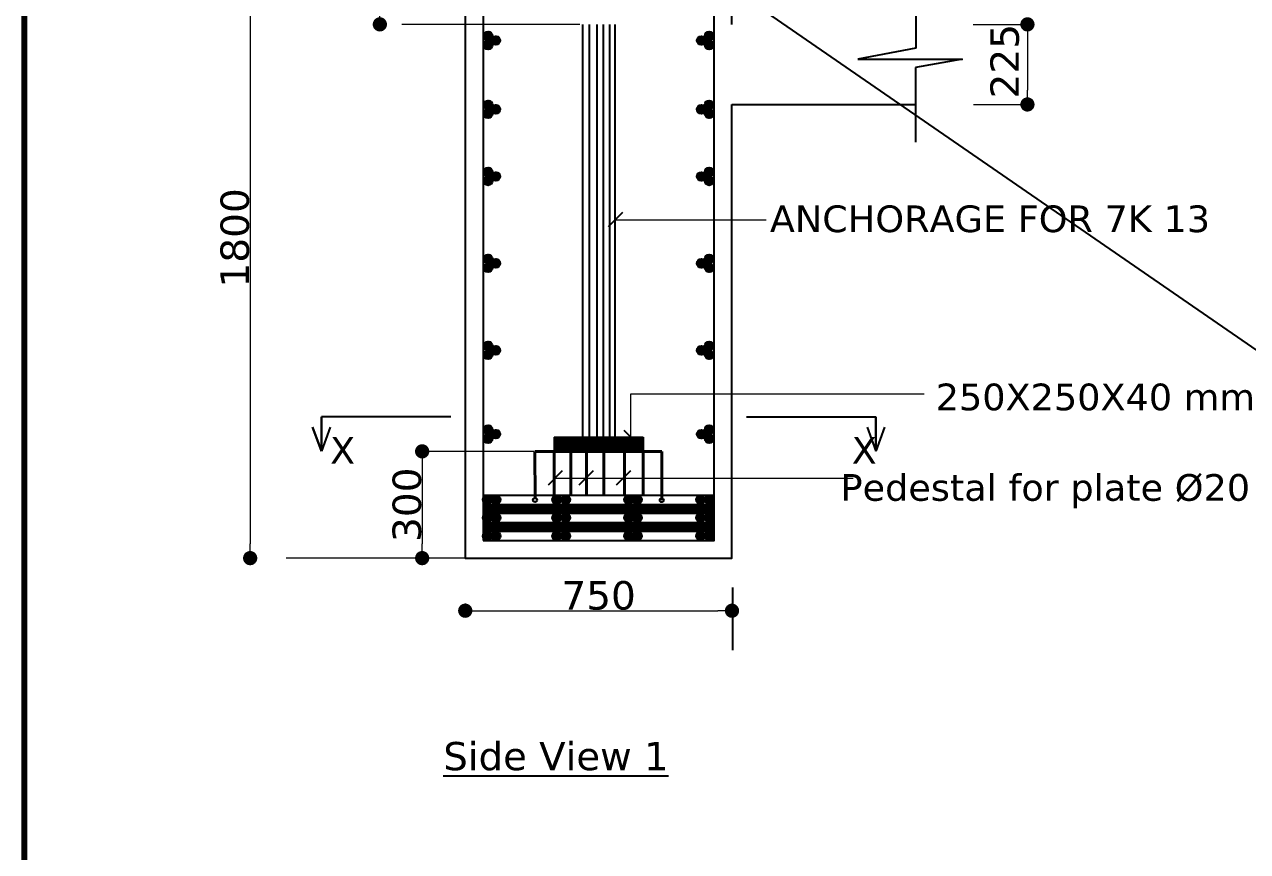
# Model space of a CAD drawing. Header units: millimetres. Extents: x 1231188 to 3899118, y -5478610 to -489530.
# Drawn here: x 2712383 to 2716682, y -2845229 to -2842324 of the extents above; entities that cross this region are included whole.
import ezdxf

# ---------------------------------------------------------------- set-up
doc = ezdxf.new("R2010")
doc.units = ezdxf.units.MM
doc.header["$LTSCALE"] = 25
doc.header["$MEASUREMENT"] = 0
doc.header["$PDMODE"] = 3
doc.linetypes.add('DASHED2', pattern=[0.375, 0.25, -0.125])
doc.layers.get('0').update_dxf_attribs({"lineweight": 13})
doc.layers.get('Defpoints').update_dxf_attribs({"color": 230, "lineweight": 9})
doc.layers.add('Boundary', color=241, linetype='Continuous', lineweight=80)
doc.layers.add('COLUMN', color=1, linetype='Continuous', lineweight=25)
doc.styles.add('swis lt cn bt', font='verdana.ttf')
doc.dimstyles.new('meter', dxfattribs={"dimtxt": 150, "dimasz": 5, "dimexe": 3, "dimexo": 4, "dimgap": 1, "dimtad": 1, "dimdec": 0, "dimzin": 0, "dimdsep": 46, "dimtxsty": 'swis lt cn bt', "dimblk": 'OBLIQUE', "dimcen": 3, "dimdle": 3, "dimclrd": 8, "dimclre": 8, "dimclrt": 7, "dimadec": 0, "dimazin": 0, "dimtfac": 1, "dimtdec": 0, "dimtofl": 0, "dimtmove": 1, "dimatfit": 2, "dimldrblk": 'OBLIQUE', "dimfxl": 1, "dimtolj": 1, "dimtzin": 0, "dimlwd": 9, "dimlwe": 9, "dimarcsym": 0})

# ---------------------------------------------------------------- blocks, each defined once
blk = doc.blocks.new('_Dot')
at = {"color": 0, "lineweight": -2}
blk.add_line((-0.5, 0), (-1, 0), dxfattribs=at)
at = {"color": 0, "const_width": 0.5}
blk.add_lwpolyline([(-0.25, 0, 1), (0.25, 0, 1)], format="xyb", close=True, dxfattribs=at)
blk = doc.blocks.new('*D851')
at = {"color": 5, "linetype": 'DASHED2', "lineweight": 9, "ltscale": 100, "transparency": 16777216}
for p, q in [((2714334.8, -2841948.6), (2713629.5, -2841948.6)), ((2714334.8, -2842323.6), (2713629.5, -2842323.6))]:
    blk.add_line(p, q, dxfattribs=at)
at = {"color": 8, "lineweight": 9, "ltscale": 100, "transparency": 16777216}
blk.add_line((2713632.5, -2841998.6), (2713632.5, -2842273.6), dxfattribs=at)
at = {"layer": 'Defpoints', "color": 0, "lineweight": -2, "ltscale": 100, "transparency": 16777216}
for p in [(2714338.8, -2841948.6), (2713632.5, -2842323.6), (2714338.8, -2842323.6)]:
    blk.add_point(p, dxfattribs=at)
at = {"color": 8, "lineweight": 9, "ltscale": 100, "transparency": 16777216, "xscale": 50, "yscale": 50, "zscale": 50}
for p, rotation in [((2713632.5, -2841948.6), 90), ((2713632.5, -2842323.6), 270)]:
    blk.add_blockref('_Dot', p, dxfattribs=dict(at, rotation=rotation))
at = {"color": 7, "lineweight": -2, "ltscale": 100, "transparency": 16777216, "insert": (2713579.4, -2842136.1), "char_height": 100, "attachment_point": 5, "rotation": 90, "style": 'swis lt cn bt'}
blk.add_mtext('\\A1;300', dxfattribs=at)
blk = doc.blocks.new('_Oblique')
at = {"color": 0, "linetype": 'ByBlock', "lineweight": -2}
blk.add_line((-0.5, -0.5), (0.5, 0.5), dxfattribs=at)
blk = doc.blocks.new('*D852')
at = {"color": 5, "linetype": 'DASHED2', "lineweight": 9, "ltscale": 100, "transparency": 16777216}
for p, q in [((2714173.2, -2843823.6), (2713778.2, -2843823.6)), ((2713928.6, -2844198.6), (2713778.2, -2844198.6))]:
    blk.add_line(p, q, dxfattribs=at)
at = {"color": 8, "lineweight": 9, "ltscale": 100, "transparency": 16777216}
blk.add_line((2713781.2, -2843873.6), (2713781.2, -2844148.6), dxfattribs=at)
at = {"layer": 'Defpoints', "color": 0, "lineweight": -2, "ltscale": 100, "transparency": 16777216}
for p in [(2714177.2, -2843823.6), (2713781.2, -2844198.6), (2713932.6, -2844198.6)]:
    blk.add_point(p, dxfattribs=at)
at = {"color": 8, "lineweight": 9, "ltscale": 100, "transparency": 16777216, "xscale": 50, "yscale": 50, "zscale": 50}
for p, rotation in [((2713781.2, -2843823.6), 90), ((2713781.2, -2844198.6), 270)]:
    blk.add_blockref('_Dot', p, dxfattribs=dict(at, rotation=rotation))
at = {"color": 7, "lineweight": -2, "ltscale": 100, "transparency": 16777216, "insert": (2713728.1, -2844011.1), "char_height": 100, "attachment_point": 5, "rotation": 90, "style": 'swis lt cn bt'}
blk.add_mtext('\\A1;300', dxfattribs=at)
blk = doc.blocks.new('*D853')
at = {"color": 5, "linetype": 'DASHED2', "lineweight": 9, "ltscale": 100, "transparency": 16777216}
for p, q in [((2713928.6, -2841948.6), (2713173.7, -2841948.6)), ((2713928.6, -2844198.6), (2713173.7, -2844198.6))]:
    blk.add_line(p, q, dxfattribs=at)
at = {"color": 8, "lineweight": 9, "ltscale": 100, "transparency": 16777216}
blk.add_line((2713176.7, -2841998.6), (2713176.7, -2844148.6), dxfattribs=at)
at = {"layer": 'Defpoints', "color": 0, "lineweight": -2, "ltscale": 100, "transparency": 16777216}
for p in [(2713932.6, -2841948.6), (2713176.7, -2844198.6), (2713932.6, -2844198.6)]:
    blk.add_point(p, dxfattribs=at)
at = {"color": 8, "lineweight": 9, "ltscale": 100, "transparency": 16777216, "xscale": 50, "yscale": 50, "zscale": 50}
for p, rotation in [((2713176.7, -2841948.6), 90), ((2713176.7, -2844198.6), 270)]:
    blk.add_blockref('_Dot', p, dxfattribs=dict(at, rotation=rotation))
at = {"color": 7, "lineweight": -2, "ltscale": 100, "transparency": 16777216, "insert": (2713123.4, -2843073.6), "char_height": 100, "attachment_point": 5, "rotation": 90, "style": 'swis lt cn bt'}
blk.add_mtext('\\A1;1800', dxfattribs=at)
blk = doc.blocks.new('*D841')
at = {"color": 5, "linetype": 'DASHED2', "lineweight": 9, "ltscale": 100, "transparency": 16777216}
for p, q in [((2715718, -2842323.6), (2715911.5, -2842323.6)), ((2715719.2, -2842604.9), (2715911.5, -2842604.9))]:
    blk.add_line(p, q, dxfattribs=at)
at = {"color": 8, "lineweight": 9, "ltscale": 100, "transparency": 16777216}
blk.add_line((2715908.5, -2842373.6), (2715908.5, -2842554.9), dxfattribs=at)
at = {"layer": 'Defpoints', "color": 0, "lineweight": -2, "ltscale": 100, "transparency": 16777216}
for p in [(2715714, -2842323.6), (2715715.2, -2842604.9), (2715908.5, -2842604.9)]:
    blk.add_point(p, dxfattribs=at)
at = {"color": 8, "lineweight": 9, "ltscale": 100, "transparency": 16777216, "xscale": 50, "yscale": 50, "zscale": 50}
for p, rotation in [((2715908.5, -2842323.6), 90), ((2715908.5, -2842604.9), 270)]:
    blk.add_blockref('_Dot', p, dxfattribs=dict(at, rotation=rotation))
at = {"color": 7, "lineweight": -2, "ltscale": 100, "transparency": 16777216, "insert": (2715829.2, -2842452.9), "char_height": 100, "attachment_point": 5, "rotation": 90, "style": 'swis lt cn bt'}
blk.add_mtext('\\A1;225', dxfattribs=at)
blk = doc.blocks.new('*D850')
at = {"color": 5, "linetype": 'DASHED2', "lineweight": 9, "ltscale": 100, "transparency": 16777216}
for p, q in [((2713932.6, -2844358.4), (2713932.6, -2844386.4)), ((2714870.1, -2844358.4), (2714870.1, -2844386.4))]:
    blk.add_line(p, q, dxfattribs=at)
at = {"color": 8, "lineweight": 9, "ltscale": 100, "transparency": 16777216}
blk.add_line((2713982.6, -2844383.4), (2714820.1, -2844383.4), dxfattribs=at)
at = {"layer": 'Defpoints', "color": 0, "lineweight": -2, "ltscale": 100, "transparency": 16777216}
for p in [(2713932.6, -2844198.6), (2714870.1, -2844198.6), (2714870.1, -2844383.4)]:
    blk.add_point(p, dxfattribs=at)
at = {"color": 8, "lineweight": 9, "ltscale": 100, "transparency": 16777216, "xscale": 50, "yscale": 50, "zscale": 50, "rotation": 180}
blk.add_blockref('_Dot', (2713932.6, -2844383.4), dxfattribs=at)
at = {"color": 8, "lineweight": 9, "ltscale": 100, "transparency": 16777216, "xscale": 50, "yscale": 50, "zscale": 50}
blk.add_blockref('_Dot', (2714870.1, -2844383.4), dxfattribs=at)
at = {"color": 7, "lineweight": -2, "ltscale": 100, "transparency": 16777216, "insert": (2714401.3, -2844330.3), "char_height": 70, "attachment_point": 5, "style": 'swis lt cn bt'}
blk.add_mtext('\\A1;{\\H1.429x;750}', dxfattribs=at)

msp = doc.modelspace()

# ---------------------------------------------------------------- hatches: boundary and pattern name
at = {"lineweight": -2, "ltscale": 100}
h = msp.add_hatch(dxfattribs=at)
h.set_pattern_fill('ANSI31', color=2, scale=18.75, angle=89.84550367, style=0)
h.set_pattern_definition([(134.84550367, (2397826.477, -4383078.4305), (-1.6617442973, -1.6528066895), [])])
edge = h.paths.add_edge_path()
edge.add_arc((2714012.90964, -2842364.45897), 15.625, 0, 360)
h = msp.add_hatch(dxfattribs=at)
h.set_pattern_fill('ANSI31', color=2, scale=18.75, angle=89.84550367, style=0)
h.set_pattern_definition([(45.15449633, (3030976.1846, -4383078.4305), (1.6617442973, -1.6528066895), [])])
edge = h.paths.add_edge_path()
edge.add_arc((2714789.75202, -2842364.45897), 15.625, 0, 360)
h = msp.add_hatch(dxfattribs=at)
h.set_pattern_fill('ANSI31', color=2, scale=18.75, angle=89.84550367, style=0)
h.set_pattern_definition([(134.84550367, (2397826.3928, -4383109.6864), (-1.6617442973, -1.6528066895), [])])
edge = h.paths.add_edge_path()
edge.add_arc((2714012.82536, -2842395.7149), 15.625, 0, 360)
h = msp.add_hatch(dxfattribs=at)
h.set_pattern_fill('ANSI31', color=2, scale=18.75, angle=89.84550367, style=0)
h.set_pattern_definition([(134.84550367, (2397853.7208, -4383094.1288), (-1.6617442973, -1.6528066895), [])])
edge = h.paths.add_edge_path()
edge.add_arc((2714040.15336, -2842380.15724), 15.625, 0, 360)
h = msp.add_hatch(dxfattribs=at)
h.set_pattern_fill('ANSI31', color=2, scale=18.75, angle=89.84550367, style=0)
h.set_pattern_definition([(45.15449633, (3030948.9409, -4383094.1288), (1.6617442973, -1.6528066895), [])])
edge = h.paths.add_edge_path()
edge.add_arc((2714762.5083, -2842380.15724), 15.625, 0, 360)
h = msp.add_hatch(dxfattribs=at)
h.set_pattern_fill('ANSI31', color=2, scale=18.75, angle=89.84550367, style=0)
h.set_pattern_definition([(45.15449633, (3030976.2689, -4383109.6864), (1.6617442973, -1.6528066895), [])])
edge = h.paths.add_edge_path()
edge.add_arc((2714789.8363, -2842395.7149), 15.625, 0, 360)
h = msp.add_hatch(dxfattribs=at)
h.set_pattern_fill('ANSI31', color=2, scale=18.75, angle=89.84550367, style=0)
h.set_pattern_definition([(134.84550367, (2397826.477, -4383320.0332), (-1.6617442973, -1.6528066895), [])])
edge = h.paths.add_edge_path()
edge.add_arc((2714012.90964, -2842606.06167), 15.625, 0, 360)
h = msp.add_hatch(dxfattribs=at)
h.set_pattern_fill('ANSI31', color=2, scale=18.75, angle=89.84550367, style=0)
h.set_pattern_definition([(134.84550367, (2397853.7208, -4383335.7315), (-1.6617442973, -1.6528066895), [])])
edge = h.paths.add_edge_path()
edge.add_arc((2714040.15336, -2842621.75995), 15.625, 0, 360)
h = msp.add_hatch(dxfattribs=at)
h.set_pattern_fill('ANSI31', color=2, scale=18.75, angle=89.84550367, style=0)
h.set_pattern_definition([(45.15449633, (3030948.9409, -4383335.7315), (1.6617442973, -1.6528066895), [])])
edge = h.paths.add_edge_path()
edge.add_arc((2714762.5083, -2842621.75995), 15.625, 0, 360)
h = msp.add_hatch(dxfattribs=at)
h.set_pattern_fill('ANSI31', color=2, scale=18.75, angle=89.84550367, style=0)
h.set_pattern_definition([(45.15449633, (3030976.1846, -4383320.0332), (1.6617442973, -1.6528066895), [])])
edge = h.paths.add_edge_path()
edge.add_arc((2714789.75202, -2842606.06167), 15.625, 0, 360)
h = msp.add_hatch(dxfattribs=at)
h.set_pattern_fill('ANSI31', color=2, scale=18.75, angle=89.84550367, style=0)
h.set_pattern_definition([(134.84550367, (2397826.3928, -4383351.2891), (-1.6617442973, -1.6528066895), [])])
edge = h.paths.add_edge_path()
edge.add_arc((2714012.82536, -2842637.3176), 15.625, 0, 360)
h = msp.add_hatch(dxfattribs=at)
h.set_pattern_fill('ANSI31', color=2, scale=18.75, angle=89.84550367, style=0)
h.set_pattern_definition([(45.15449633, (3030976.2689, -4383351.2891), (1.6617442973, -1.6528066895), [])])
edge = h.paths.add_edge_path()
edge.add_arc((2714789.8363, -2842637.3176), 15.625, 0, 360)
h = msp.add_hatch(dxfattribs=at)
h.set_pattern_fill('ANSI31', color=2, scale=18.75, angle=89.84550367, style=0)
h.set_pattern_definition([(134.84550367, (2397826.3928, -4383587.408), (-1.6617442973, -1.6528066895), [])])
edge = h.paths.add_edge_path()
edge.add_arc((2714012.82536, -2842873.43656), 15.625, 0, 360)
h = msp.add_hatch(dxfattribs=at)
h.set_pattern_fill('ANSI31', color=2, scale=18.75, angle=89.84550367, style=0)
h.set_pattern_definition([(134.84550367, (2397826.477, -4383556.1522), (-1.6617442973, -1.6528066895), [])])
edge = h.paths.add_edge_path()
edge.add_arc((2714012.90964, -2842842.18063), 15.625, 0, 360)
h = msp.add_hatch(dxfattribs=at)
h.set_pattern_fill('ANSI31', color=2, scale=18.75, angle=89.84550367, style=0)
h.set_pattern_definition([(134.84550367, (2397853.7208, -4383571.8504), (-1.6617442973, -1.6528066895), [])])
edge = h.paths.add_edge_path()
edge.add_arc((2714040.15336, -2842857.8789), 15.625, 0, 360)
h = msp.add_hatch(dxfattribs=at)
h.set_pattern_fill('ANSI31', color=2, scale=18.75, angle=89.84550367, style=0)
h.set_pattern_definition([(45.15449633, (3030948.9409, -4383571.8504), (1.6617442973, -1.6528066895), [])])
edge = h.paths.add_edge_path()
edge.add_arc((2714762.5083, -2842857.8789), 15.625, 0, 360)
h = msp.add_hatch(dxfattribs=at)
h.set_pattern_fill('ANSI31', color=2, scale=18.75, angle=89.84550367, style=0)
h.set_pattern_definition([(45.15449633, (3030976.1846, -4383556.1522), (1.6617442973, -1.6528066895), [])])
edge = h.paths.add_edge_path()
edge.add_arc((2714789.75202, -2842842.18063), 15.625, 0, 360)
h = msp.add_hatch(dxfattribs=at)
h.set_pattern_fill('ANSI31', color=2, scale=18.75, angle=89.84550367, style=0)
h.set_pattern_definition([(45.15449633, (3030976.2689, -4383587.408), (1.6617442973, -1.6528066895), [])])
edge = h.paths.add_edge_path()
edge.add_arc((2714789.8363, -2842873.43656), 15.625, 0, 360)
h = msp.add_hatch(dxfattribs=at)
h.set_pattern_fill('ANSI31', color=2, scale=18.75, angle=89.84550367, style=0)
h.set_pattern_definition([(134.84550367, (2397826.3928, -4383892.6338), (-1.6617442973, -1.6528066895), [])])
edge = h.paths.add_edge_path()
edge.add_arc((2714012.82536, -2843178.66227), 15.625, 0, 360)
h = msp.add_hatch(dxfattribs=at)
h.set_pattern_fill('ANSI31', color=2, scale=18.75, angle=89.84550367, style=0)
h.set_pattern_definition([(134.84550367, (2397826.477, -4383861.3779), (-1.6617442973, -1.6528066895), [])])
edge = h.paths.add_edge_path()
edge.add_arc((2714012.90964, -2843147.40634), 15.625, 0, 360)
h = msp.add_hatch(dxfattribs=at)
h.set_pattern_fill('ANSI31', color=2, scale=18.75, angle=89.84550367, style=0)
h.set_pattern_definition([(134.84550367, (2397853.7208, -4383877.0762), (-1.6617442973, -1.6528066895), [])])
edge = h.paths.add_edge_path()
edge.add_arc((2714040.15336, -2843163.10461), 15.625, 0, 360)
h = msp.add_hatch(dxfattribs=at)
h.set_pattern_fill('ANSI31', color=2, scale=18.75, angle=89.84550367, style=0)
h.set_pattern_definition([(45.15449633, (3030948.9409, -4383877.0762), (1.6617442973, -1.6528066895), [])])
edge = h.paths.add_edge_path()
edge.add_arc((2714762.5083, -2843163.10461), 15.625, 0, 360)
h = msp.add_hatch(dxfattribs=at)
h.set_pattern_fill('ANSI31', color=2, scale=18.75, angle=89.84550367, style=0)
h.set_pattern_definition([(45.15449633, (3030976.1846, -4383861.3779), (1.6617442973, -1.6528066895), [])])
edge = h.paths.add_edge_path()
edge.add_arc((2714789.75202, -2843147.40634), 15.625, 0, 360)
h = msp.add_hatch(dxfattribs=at)
h.set_pattern_fill('ANSI31', color=2, scale=18.75, angle=89.84550367, style=0)
h.set_pattern_definition([(45.15449633, (3030976.2689, -4383892.6338), (1.6617442973, -1.6528066895), [])])
edge = h.paths.add_edge_path()
edge.add_arc((2714789.8363, -2843178.66227), 15.625, 0, 360)
h = msp.add_hatch(dxfattribs=at)
h.set_pattern_fill('ANSI31', color=2, scale=18.75, angle=89.84550367, style=0)
h.set_pattern_definition([(134.84550367, (2397826.477, -4384166.9287), (-1.6617442973, -1.6528066895), [])])
edge = h.paths.add_edge_path()
edge.add_arc((2714012.90964, -2843452.95717), 15.625, 0, 360)
h = msp.add_hatch(dxfattribs=at)
h.set_pattern_fill('ANSI31', color=2, scale=18.75, angle=89.84550367, style=0)
h.set_pattern_definition([(134.84550367, (2397853.7208, -4384182.627), (-1.6617442973, -1.6528066895), [])])
edge = h.paths.add_edge_path()
edge.add_arc((2714040.15336, -2843468.65545), 15.625, 0, 360)
h = msp.add_hatch(dxfattribs=at)
h.set_pattern_fill('ANSI31', color=2, scale=18.75, angle=89.84550367, style=0)
h.set_pattern_definition([(45.15449633, (3030948.9409, -4384182.627), (1.6617442973, -1.6528066895), [])])
edge = h.paths.add_edge_path()
edge.add_arc((2714762.5083, -2843468.65545), 15.625, 0, 360)
h = msp.add_hatch(dxfattribs=at)
h.set_pattern_fill('ANSI31', color=2, scale=18.75, angle=89.84550367, style=0)
h.set_pattern_definition([(45.15449633, (3030976.1846, -4384166.9287), (1.6617442973, -1.6528066895), [])])
edge = h.paths.add_edge_path()
edge.add_arc((2714789.75202, -2843452.95717), 15.625, 0, 360)
h = msp.add_hatch(dxfattribs=at)
h.set_pattern_fill('ANSI31', color=2, scale=18.75, angle=89.84550367, style=0)
h.set_pattern_definition([(134.84550367, (2397826.3928, -4384198.1846), (-1.6617442973, -1.6528066895), [])])
edge = h.paths.add_edge_path()
edge.add_arc((2714012.82536, -2843484.2131), 15.625, 0, 360)
h = msp.add_hatch(dxfattribs=at)
h.set_pattern_fill('ANSI31', color=2, scale=18.75, angle=89.84550367, style=0)
h.set_pattern_definition([(45.15449633, (3030976.2689, -4384198.1846), (1.6617442973, -1.6528066895), [])])
edge = h.paths.add_edge_path()
edge.add_arc((2714789.8363, -2843484.2131), 15.625, 0, 360)
h = msp.add_hatch(dxfattribs=at)
h.set_pattern_fill('ANSI31', color=2, scale=18.75, angle=89.84550367, style=0)
h.set_pattern_definition([(134.84550367, (2397826.3928, -4384492.7463), (-1.6617442973, -1.6528066895), [])])
edge = h.paths.add_edge_path()
edge.add_arc((2714012.82536, -2843778.77477), 15.625, 0, 360)
h = msp.add_hatch(dxfattribs=at)
h.set_pattern_fill('ANSI31', color=2, scale=18.75, angle=89.84550367, style=0)
h.set_pattern_definition([(134.84550367, (2397826.477, -4384461.4904), (-1.6617442973, -1.6528066895), [])])
edge = h.paths.add_edge_path()
edge.add_arc((2714012.90964, -2843747.51884), 15.625, 0, 360)
h = msp.add_hatch(dxfattribs=at)
h.set_pattern_fill('ANSI31', color=2, scale=18.75, angle=89.84550367, style=0)
h.set_pattern_definition([(134.84550367, (2397853.7208, -4384477.1887), (-1.6617442973, -1.6528066895), [])])
edge = h.paths.add_edge_path()
edge.add_arc((2714040.15336, -2843763.21712), 15.625, 0, 360)
h = msp.add_hatch(dxfattribs=at)
h.set_pattern_fill('ANSI31', color=2, scale=18.75, angle=89.84550367, style=0)
h.set_pattern_definition([(45.15449633, (3030948.9409, -4384477.1887), (1.6617442973, -1.6528066895), [])])
edge = h.paths.add_edge_path()
edge.add_arc((2714762.5083, -2843763.21712), 15.625, 0, 360)
h = msp.add_hatch(dxfattribs=at)
h.set_pattern_fill('ANSI31', color=2, scale=18.75, angle=89.84550367, style=0)
h.set_pattern_definition([(45.15449633, (3030976.1846, -4384461.4904), (1.6617442973, -1.6528066895), [])])
edge = h.paths.add_edge_path()
edge.add_arc((2714789.75202, -2843747.51884), 15.625, 0, 360)
h = msp.add_hatch(dxfattribs=at)
h.set_pattern_fill('ANSI31', color=2, scale=18.75, angle=89.84550367, style=0)
h.set_pattern_definition([(45.15449633, (3030976.2689, -4384492.7463), (1.6617442973, -1.6528066895), [])])
edge = h.paths.add_edge_path()
edge.add_arc((2714789.8363, -2843778.77477), 15.625, 0, 360)
h = msp.add_hatch(dxfattribs=at)
h.set_pattern_fill('ANSI31', color=2, scale=37.5, style=0)
h.set_pattern_definition([(45, (-369810.2787, -2218011.269), (-3.314563037, 3.314563037), [])])
h.paths.add_polyline_path([(2714557.58083, -2843823.61809), (2714557.58083, -2843773.61809), (2714245.08083, -2843773.61809), (2714245.08083, -2843823.61809)])
h = msp.add_hatch(dxfattribs=at)
h.set_pattern_fill('ANSI31', color=2, scale=18.75, style=0)
h.set_pattern_definition([(45, (1172448.9882, -2531962.2322), (-1.6572815184, 1.6572815184), [])])
edge = h.paths.add_edge_path()
edge.add_arc((2714009.94458, -2843993.03182), 15.625, 0, 360)
h = msp.add_hatch(dxfattribs=at)
h.set_pattern_fill('ANSI31', color=2, scale=18.75, style=0)
h.set_pattern_definition([(45, (1172480.2442, -2531962.2322), (-1.6572815184, 1.6572815184), [])])
edge = h.paths.add_edge_path()
edge.add_arc((2714041.20063, -2843993.03182), 15.625, 0, 360)
h = msp.add_hatch(dxfattribs=at)
h.set_pattern_fill('ANSI31', color=2, scale=18.75, style=0)
h.set_pattern_definition([(45, (1172693.3298, -2531962.2322), (-1.6572815184, 1.6572815184), [])])
edge = h.paths.add_edge_path()
edge.add_arc((2714254.28619, -2843993.03182), 15.625, 0, 360)
h = msp.add_hatch(dxfattribs=at)
h.set_pattern_fill('ANSI31', color=2, scale=18.75, style=0)
h.set_pattern_definition([(45, (1172724.5858, -2531962.2322), (-1.6572815184, 1.6572815184), [])])
edge = h.paths.add_edge_path()
edge.add_arc((2714285.54224, -2843993.03182), 15.625, 0, 360)
h = msp.add_hatch(dxfattribs=at)
h.set_pattern_fill('ANSI31', color=2, scale=18.75, style=0)
h.set_pattern_definition([(45, (1172945.6568, -2531962.2322), (-1.6572815184, 1.6572815184), [])])
edge = h.paths.add_edge_path()
edge.add_arc((2714506.61322, -2843993.03182), 15.625, 0, 360)
h = msp.add_hatch(dxfattribs=at)
h.set_pattern_fill('ANSI31', color=2, scale=18.75, style=0)
h.set_pattern_definition([(45, (1172976.9129, -2531962.2322), (-1.6572815184, 1.6572815184), [])])
edge = h.paths.add_edge_path()
edge.add_arc((2714537.86926, -2843993.03182), 15.625, 0, 360)
h = msp.add_hatch(dxfattribs=at)
h.set_pattern_fill('ANSI31', color=2, scale=18.75, style=0)
h.set_pattern_definition([(45, (1173198.4476, -2531962.2322), (-1.6572815184, 1.6572815184), [])])
edge = h.paths.add_edge_path()
edge.add_arc((2714759.40404, -2843993.03182), 15.625, 0, 360)
h = msp.add_hatch(dxfattribs=at)
h.set_pattern_fill('ANSI31', color=2, scale=18.75, style=0)
h.set_pattern_definition([(45, (1173229.7037, -2531962.2322), (-1.6572815184, 1.6572815184), [])])
edge = h.paths.add_edge_path()
edge.add_arc((2714790.66009, -2843993.03182), 15.625, 0, 360)
h = msp.add_hatch(dxfattribs=at)
h.set_pattern_fill('ANSI31', color=2, scale=37.5, style=0)
h.set_pattern_definition([(45, (-369810.2787, -2219947.3925), (-3.314563037, 3.314563037), [])])
h.paths.add_polyline_path([(2714807.58083, -2844040.92241), (2714807.58083, -2844009.67241), (2714780.27964, -2844009.67241, -0.0807744104), (2714770.24829, -2844009.67241), (2714717.76755, -2844009.67241, -0.0807744104), (2714707.7362, -2844009.67241), (2714550.27548, -2844009.67241, -0.0807744104), (2714540.24413, -2844009.67241), (2714487.76339, -2844009.67241, -0.0807744104), (2714477.73204, -2844009.67241), (2714333.64084, -2844009.67241, -0.0807744104), (2714323.60949, -2844009.67241), (2714271.12875, -2844009.67241, -0.0807744104), (2714261.0974, -2844009.67241), (2714094.05822, -2844009.67241, -0.0807744104), (2714084.02687, -2844009.67241), (2714031.54613, -2844009.67241, -0.0807744104), (2714021.51478, -2844009.67241), (2713995.08083, -2844009.67241), (2713995.08083, -2844040.92241)])
h = msp.add_hatch(color=4, dxfattribs=at)
edge = h.paths.add_edge_path()
edge.add_arc((2714177.80971, -2843994.47681), 7.43866, 0, 360)
edge = h.paths.add_edge_path()
edge.add_arc((2714623.2386, -2843995.24988), 7.08423, 0, 360)
h = msp.add_hatch(dxfattribs=at)
h.set_pattern_fill('ANSI31', color=2, scale=18.75, style=0)
h.set_pattern_definition([(45, (1172448.9882, -2532025.9078), (-1.6572815184, 1.6572815184), [])])
edge = h.paths.add_edge_path()
edge.add_arc((2714009.94458, -2844056.70745), 15.625, 0, 360)
h = msp.add_hatch(dxfattribs=at)
h.set_pattern_fill('ANSI31', color=2, scale=18.75, style=0)
h.set_pattern_definition([(45, (1172480.2442, -2532025.9078), (-1.6572815184, 1.6572815184), [])])
edge = h.paths.add_edge_path()
edge.add_arc((2714041.20063, -2844056.70745), 15.625, 0, 360)
h = msp.add_hatch(dxfattribs=at)
h.set_pattern_fill('ANSI31', color=2, scale=18.75, style=0)
h.set_pattern_definition([(45, (1172693.3298, -2532025.9078), (-1.6572815184, 1.6572815184), [])])
edge = h.paths.add_edge_path()
edge.add_arc((2714254.28619, -2844056.70745), 15.625, 0, 360)
h = msp.add_hatch(dxfattribs=at)
h.set_pattern_fill('ANSI31', color=2, scale=18.75, style=0)
h.set_pattern_definition([(45, (1172724.5858, -2532025.9078), (-1.6572815184, 1.6572815184), [])])
edge = h.paths.add_edge_path()
edge.add_arc((2714285.54224, -2844056.70745), 15.625, 0, 360)
h = msp.add_hatch(dxfattribs=at)
h.set_pattern_fill('ANSI31', color=2, scale=18.75, style=0)
h.set_pattern_definition([(45, (1172945.6568, -2532025.9078), (-1.6572815184, 1.6572815184), [])])
edge = h.paths.add_edge_path()
edge.add_arc((2714506.61322, -2844056.70745), 15.625, 0, 360)
h = msp.add_hatch(dxfattribs=at)
h.set_pattern_fill('ANSI31', color=2, scale=18.75, style=0)
h.set_pattern_definition([(45, (1172976.9129, -2532025.9078), (-1.6572815184, 1.6572815184), [])])
edge = h.paths.add_edge_path()
edge.add_arc((2714537.86926, -2844056.70745), 15.625, 0, 360)
h = msp.add_hatch(dxfattribs=at)
h.set_pattern_fill('ANSI31', color=2, scale=18.75, style=0)
h.set_pattern_definition([(45, (1173198.4476, -2532025.9078), (-1.6572815184, 1.6572815184), [])])
edge = h.paths.add_edge_path()
edge.add_arc((2714759.40404, -2844056.70745), 15.625, 0, 360)
h = msp.add_hatch(dxfattribs=at)
h.set_pattern_fill('ANSI31', color=2, scale=18.75, style=0)
h.set_pattern_definition([(45, (1173229.7037, -2532025.9078), (-1.6572815184, 1.6572815184), [])])
edge = h.paths.add_edge_path()
edge.add_arc((2714790.66009, -2844056.70745), 15.625, 0, 360)
h = msp.add_hatch(dxfattribs=at)
h.set_pattern_fill('ANSI31', color=2, scale=18.75, style=0)
h.set_pattern_definition([(45, (1172448.9882, -2532090.5908), (-1.6572815184, 1.6572815184), [])])
edge = h.paths.add_edge_path()
edge.add_arc((2714009.94458, -2844121.39048), 15.625, 0, 360)
h = msp.add_hatch(dxfattribs=at)
h.set_pattern_fill('ANSI31', color=2, scale=37.5, style=0)
h.set_pattern_definition([(45, (-369810.2787, -2220010.8695), (-3.314563037, 3.314563037), [])])
h.paths.add_polyline_path([(2714807.58083, -2844104.39941), (2714807.58083, -2844073.14941), (2714780.27964, -2844073.14941, -0.0807744104), (2714770.24829, -2844073.14941), (2714717.76755, -2844073.14941, -0.0807744104), (2714707.7362, -2844073.14941), (2714550.27548, -2844073.14941, -0.0807744104), (2714540.24413, -2844073.14941), (2714487.76339, -2844073.14941, -0.0807744104), (2714477.73204, -2844073.14941), (2714333.64084, -2844073.14941, -0.0807744104), (2714323.60949, -2844073.14941), (2714271.12875, -2844073.14941, -0.0807744104), (2714261.0974, -2844073.14941), (2714094.05822, -2844073.14941, -0.0807744104), (2714084.02687, -2844073.14941), (2714031.54613, -2844073.14941, -0.0807744104), (2714021.51478, -2844073.14941), (2713995.08083, -2844073.14941), (2713995.08083, -2844104.39941)])
h = msp.add_hatch(dxfattribs=at)
h.set_pattern_fill('ANSI31', color=2, scale=18.75, style=0)
h.set_pattern_definition([(45, (1172480.2442, -2532090.5908), (-1.6572815184, 1.6572815184), [])])
edge = h.paths.add_edge_path()
edge.add_arc((2714041.20063, -2844121.39048), 15.625, 0, 360)
h = msp.add_hatch(dxfattribs=at)
h.set_pattern_fill('ANSI31', color=2, scale=18.75, style=0)
h.set_pattern_definition([(45, (1172693.3298, -2532090.5908), (-1.6572815184, 1.6572815184), [])])
edge = h.paths.add_edge_path()
edge.add_arc((2714254.28619, -2844121.39048), 15.625, 0, 360)
h = msp.add_hatch(dxfattribs=at)
h.set_pattern_fill('ANSI31', color=2, scale=18.75, style=0)
h.set_pattern_definition([(45, (1172724.5858, -2532090.5908), (-1.6572815184, 1.6572815184), [])])
edge = h.paths.add_edge_path()
edge.add_arc((2714285.54224, -2844121.39048), 15.625, 0, 360)
h = msp.add_hatch(dxfattribs=at)
h.set_pattern_fill('ANSI31', color=2, scale=18.75, style=0)
h.set_pattern_definition([(45, (1172945.6568, -2532090.5908), (-1.6572815184, 1.6572815184), [])])
edge = h.paths.add_edge_path()
edge.add_arc((2714506.61322, -2844121.39048), 15.625, 0, 360)
h = msp.add_hatch(dxfattribs=at)
h.set_pattern_fill('ANSI31', color=2, scale=18.75, style=0)
h.set_pattern_definition([(45, (1172976.9129, -2532090.5908), (-1.6572815184, 1.6572815184), [])])
edge = h.paths.add_edge_path()
edge.add_arc((2714537.86926, -2844121.39048), 15.625, 0, 360)
h = msp.add_hatch(dxfattribs=at)
h.set_pattern_fill('ANSI31', color=2, scale=18.75, style=0)
h.set_pattern_definition([(45, (1173198.4476, -2532090.5908), (-1.6572815184, 1.6572815184), [])])
edge = h.paths.add_edge_path()
edge.add_arc((2714759.40404, -2844121.39048), 15.625, 0, 360)
h = msp.add_hatch(dxfattribs=at)
h.set_pattern_fill('ANSI31', color=2, scale=18.75, style=0)
h.set_pattern_definition([(45, (1173229.7037, -2532090.5908), (-1.6572815184, 1.6572815184), [])])
edge = h.paths.add_edge_path()
edge.add_arc((2714790.66009, -2844121.39048), 15.625, 0, 360)

# ---------------------------------------------------------------- linework, layer by layer
at = {"color": 1, "lineweight": -2, "ltscale": 100}
for p, q in [((2715516.51619, -2842090.12154), (2715516.51619, -2842407.52131)), ((2715516.51619, -2842407.52131), (2715312.44447, -2842446.03758)), ((2715312.44447, -2842446.03758), (2715680.76167, -2842446.03758)), ((2715680.76167, -2842446.03758), (2715514.92314, -2842474.92297)), ((2715514.92314, -2842474.92297), (2715514.92314, -2842736.84227)), ((2714870.08083, -2842604.86809), (2715514.92314, -2842604.86809)), ((2714245.08083, -2843773.61809), (2714557.58083, -2843773.61809)), ((2714245.08083, -2843773.61809), (2714245.08083, -2843977.2814)), ((2714557.58083, -2843773.61809), (2714557.58083, -2843977.2814)), ((2713995.08083, -2843977.2814), (2714807.58083, -2843977.2814)), ((2713995.08083, -2844009.67241), (2714807.58083, -2844009.67241)), ((2713995.08083, -2844040.92241), (2714807.58083, -2844040.92241)), ((2713995.08083, -2844073.14941), (2714807.58083, -2844073.14941)), ((2713995.08083, -2844104.39941), (2714807.58083, -2844104.39941)), ((2713932.58083, -2844198.61809), (2714870.08083, -2844198.61809))]:
    msp.add_line(p, q, dxfattribs=at)
at = {"color": 4, "lineweight": -2, "ltscale": 100}
for p, q in [((2714344.5355, -2842324.19583), (2714344.5355, -2843773.61809)), ((2714368.10861, -2842324.19583), (2714368.10861, -2843773.61809)), ((2714395.1098, -2842324.19583), (2714395.1098, -2843773.61809)), ((2714417.45283, -2842324.19583), (2714417.45283, -2843773.61809)), ((2714439.41272, -2842324.19583), (2714439.41272, -2843773.61809)), ((2714458.52932, -2842323.58894), (2714458.52932, -2843773.61809)), ((2713882.0267, -2843702.61728), (2713426.93869, -2843702.61728)), ((2713426.93869, -2843702.61728), (2713426.93869, -2843822.30599)), ((2713426.93869, -2843822.30599), (2713426.93869, -2843702.61728)), ((2713426.93869, -2843702.61728), (2713426.93869, -2843822.30599)), ((2714920.63496, -2843702.61728), (2715375.72298, -2843702.61728)), ((2715375.72298, -2843822.30599), (2715375.72298, -2843702.61728)), ((2715375.72298, -2843702.61728), (2715375.72298, -2843822.30599)), ((2713426.93869, -2843822.30599), (2713396.20694, -2843738.06294)), ((2713396.20694, -2843738.06294), (2713426.93869, -2843822.30599)), ((2713457.67044, -2843738.06294), (2713426.93869, -2843822.30599)), ((2715344.99123, -2843738.06294), (2715375.72298, -2843822.30599)), ((2715406.45473, -2843738.06294), (2715375.72298, -2843822.30599)), ((2714871.71497, -2844302.24422), (2714871.71497, -2844521.85435))]:
    msp.add_line(p, q, dxfattribs=at)
at = {"color": 4, "lineweight": 40, "ltscale": 100}
for p, q in [((2714177.18464, -2843823.61809), (2714177.80971, -2843989.76614)), ((2714177.18464, -2843823.61809), (2714622.9765, -2843823.61809)), ((2714245.08083, -2843823.61809), (2714245.08083, -2843977.2814)), ((2714303.51955, -2843823.61809), (2714303.51955, -2843977.2814)), ((2714358.51003, -2843823.61809), (2714358.51003, -2843977.2814)), ((2714419.52989, -2843823.61809), (2714419.52989, -2843977.2814)), ((2714492.56821, -2843823.61809), (2714492.56821, -2843977.2814)), ((2714557.43963, -2843823.61809), (2714557.43963, -2843977.2814)), ((2714622.9765, -2843823.61809), (2714623.2386, -2843995.24988))]:
    msp.add_line(p, q, dxfattribs=at)
at = {"color": 2, "lineweight": -2, "ltscale": 100}
msp.add_lwpolyline([(2714870.08083, -2842323.61809), (2714870.08083, -2841948.61809), (2713932.58083, -2841948.61809), (2713932.58083, -2844198.61809), (2714870.08083, -2844198.61809), (2714870.08083, -2842604.86809)], dxfattribs=at)
msp.add_lwpolyline([(2713995.08083, -2844136.11809), (2714807.58083, -2844136.11809), (2714807.58083, -2842011.11809), (2713995.08083, -2842011.11809)], close=True, dxfattribs=at)
for centre in [(2714012.90964, -2842364.45897), (2714789.75202, -2842364.45897), (2714012.82536, -2842395.7149), (2714040.15336, -2842380.15724), (2714762.5083, -2842380.15724), (2714789.8363, -2842395.7149), (2714012.90964, -2842606.06167), (2714040.15336, -2842621.75995), (2714762.5083, -2842621.75995), (2714789.75202, -2842606.06167), (2714012.82536, -2842637.3176), (2714789.8363, -2842637.3176), (2714012.82536, -2842873.43656), (2714012.90964, -2842842.18063), (2714040.15336, -2842857.8789), (2714762.5083, -2842857.8789), (2714789.75202, -2842842.18063), (2714789.8363, -2842873.43656), (2714012.82536, -2843178.66227), (2714012.90964, -2843147.40634), (2714040.15336, -2843163.10461), (2714762.5083, -2843163.10461), (2714789.75202, -2843147.40634), (2714789.8363, -2843178.66227), (2714012.90964, -2843452.95717), (2714040.15336, -2843468.65545), (2714762.5083, -2843468.65545), (2714789.75202, -2843452.95717), (2714012.82536, -2843484.2131), (2714789.8363, -2843484.2131), (2714012.82536, -2843778.77477), (2714012.90964, -2843747.51884), (2714040.15336, -2843763.21712), (2714762.5083, -2843763.21712), (2714789.75202, -2843747.51884), (2714789.8363, -2843778.77477), (2714009.94458, -2843993.03182), (2714041.20063, -2843993.03182), (2714254.28619, -2843993.03182), (2714285.54224, -2843993.03182), (2714506.61322, -2843993.03182), (2714537.86926, -2843993.03182), (2714759.40404, -2843993.03182), (2714790.66009, -2843993.03182), (2714009.94458, -2844056.70745), (2714041.20063, -2844056.70745), (2714254.28619, -2844056.70745), (2714285.54224, -2844056.70745), (2714506.61322, -2844056.70745), (2714537.86926, -2844056.70745), (2714759.40404, -2844056.70745), (2714790.72058, -2844056.70745), (2714009.94458, -2844121.39048), (2714041.20063, -2844121.39048), (2714254.28619, -2844121.39048), (2714285.54224, -2844121.39048), (2714506.61322, -2844121.39048), (2714537.86926, -2844121.39048), (2714759.40404, -2844121.39048), (2714790.66009, -2844121.39048)]:
    msp.add_circle(centre, 15.625, dxfattribs=at)
at = {"color": 4, "lineweight": -2, "ltscale": 100}
for centre, radius in [((2714177.80971, -2843994.47681), 7.43866), ((2714623.2386, -2843995.24988), 7.08423)]:
    msp.add_circle(centre, radius, dxfattribs=at)
at = {"layer": 'Boundary', "color": 1}
msp.add_lwpolyline([(2712383.46803, -2840482.38172), (2726784.81683, -2840482.38172), (2726784.81683, -2850414.34642), (2712383.46803, -2850414.34642)], close=True, dxfattribs=at)
at = {"layer": 'COLUMN', "color": 8, "lineweight": -2, "ltscale": 100}
msp.add_line((2712383.46803, -2840482.38172), (2726784.81683, -2850414.34642), dxfattribs=at)

# ---------------------------------------------------------------- texts
at = {"color": 4, "lineweight": -2, "ltscale": 100, "style": 'swis lt cn bt'}
for s, insert, char_height, width, attachment_point in [('ANCHORAGE FOR 7K 13', (2715003.21184, -2842959.66131), 93.75, 1897.846023, 1), ('250X250X40 mm plate for  suspender', (2715586.14337, -2843585.42628), 93.75, 2768.9629464, 1), ('X', (2713457.48895, -2843773.31862), 93.75, 2345.5437126, 1), ('X', (2715290.90804, -2843773.31862), 93.75, 2345.5437126, 1), ('Pedestal for plate %%C20 @50mm C/C', (2715251.58226, -2843903.37891), 93.75, 2853.096494, 1), ('{\\LSide View 1}', (2713855.55248, -2844945.4401), 99, 10947.9708862, 7)]:
    msp.add_mtext(s, dxfattribs=dict(at, insert=insert, char_height=char_height, width=width, attachment_point=attachment_point))

# ---------------------------------------------------------------- dimensions: what is measured, and where the dimension line sits
at = {"color": 4, "lineweight": -2, "ltscale": 100}
for base, p1, p2, text, picture, middle in [((2713176.66851, -2844198.61809), (2713932.58083, -2841948.61809), (2713932.58083, -2844198.61809), '1800', '*D853', (2713123.3851, -2843073.61809)), ((2713632.50264, -2842323.61809), (2714338.83083, -2841948.61809), (2714338.83083, -2842323.61809), '300', '*D851', (2713579.4207, -2842136.11809)), ((2713781.18058, -2844198.61809), (2714177.18464, -2843823.61809), (2713932.58083, -2844198.61809), '300', '*D852', (2713728.09865, -2844011.11809))]:
    dim = msp.add_linear_dim(base=base, p1=p1, p2=p2, angle=90, text=text, dimstyle='meter', override={"dimtxt": 100, "dimasz": 50, "dimpost": '', "dimblk": 'Dot', "dimclre": 5}, dxfattribs=at)
    dim.commit()
    dim.dimension.update_dxf_attribs({"geometry": picture, "text_midpoint": middle})
dim = msp.add_linear_dim(base=(2715908.52024, -2842604.86809), p1=(2715714.01822, -2842323.61809), p2=(2715715.22169, -2842604.86809), angle=90, text='225', dimstyle='meter', override={"dimtxt": 100, "dimasz": 50, "dimpost": '', "dimblk": 'Dot', "dimclre": 5}, dxfattribs=at)
dim.commit()
dim.dimension.update_dxf_attribs({"geometry": '*D841', "text_midpoint": (2715882.25742, -2842452.93081), "dimtype": 160})
dim = msp.add_linear_dim(base=(2714870.08083, -2844383.40271), p1=(2713932.58083, -2844198.61809), p2=(2714870.08083, -2844198.61809), text='{\\H1.429x;750}', dimstyle='meter', override={"dimtxt": 70, "dimasz": 50, "dimpost": '', "dimblk": 'Dot', "dimclre": 5, "dimfxl": 25, "dimfxlon": 1}, dxfattribs=at)
dim.commit()
dim.dimension.update_dxf_attribs({"geometry": '*D850', "text_midpoint": (2714401.33083, -2844330.33874)})

# ---------------------------------------------------------------- leaders
for points in [[(2714460.18287, -2843010.0036), (2714990.37789, -2843010.0036)], [(2714514.7902, -2843774.65737), (2714514.7902, -2843621.23532), (2715545.41291, -2843621.23532)], [(2714248.5492, -2843917.14083), (2715295.54604, -2843917.14083)], [(2714357.07825, -2843917.14083), (2715220.56014, -2843917.14083)], [(2714488.53513, -2843917.14083), (2715202.36647, -2843917.14083)]]:
    msp.add_leader(points, dimstyle='meter', override={"dimtxt": 100, "dimasz": 50, "dimgap": 1, "dimtad": 0, "dimpost": '', "dimclre": 5, "dimfxl": 25, "dimfxlon": 1}, dxfattribs=at)

doc.saveas('drawing.dxf')
